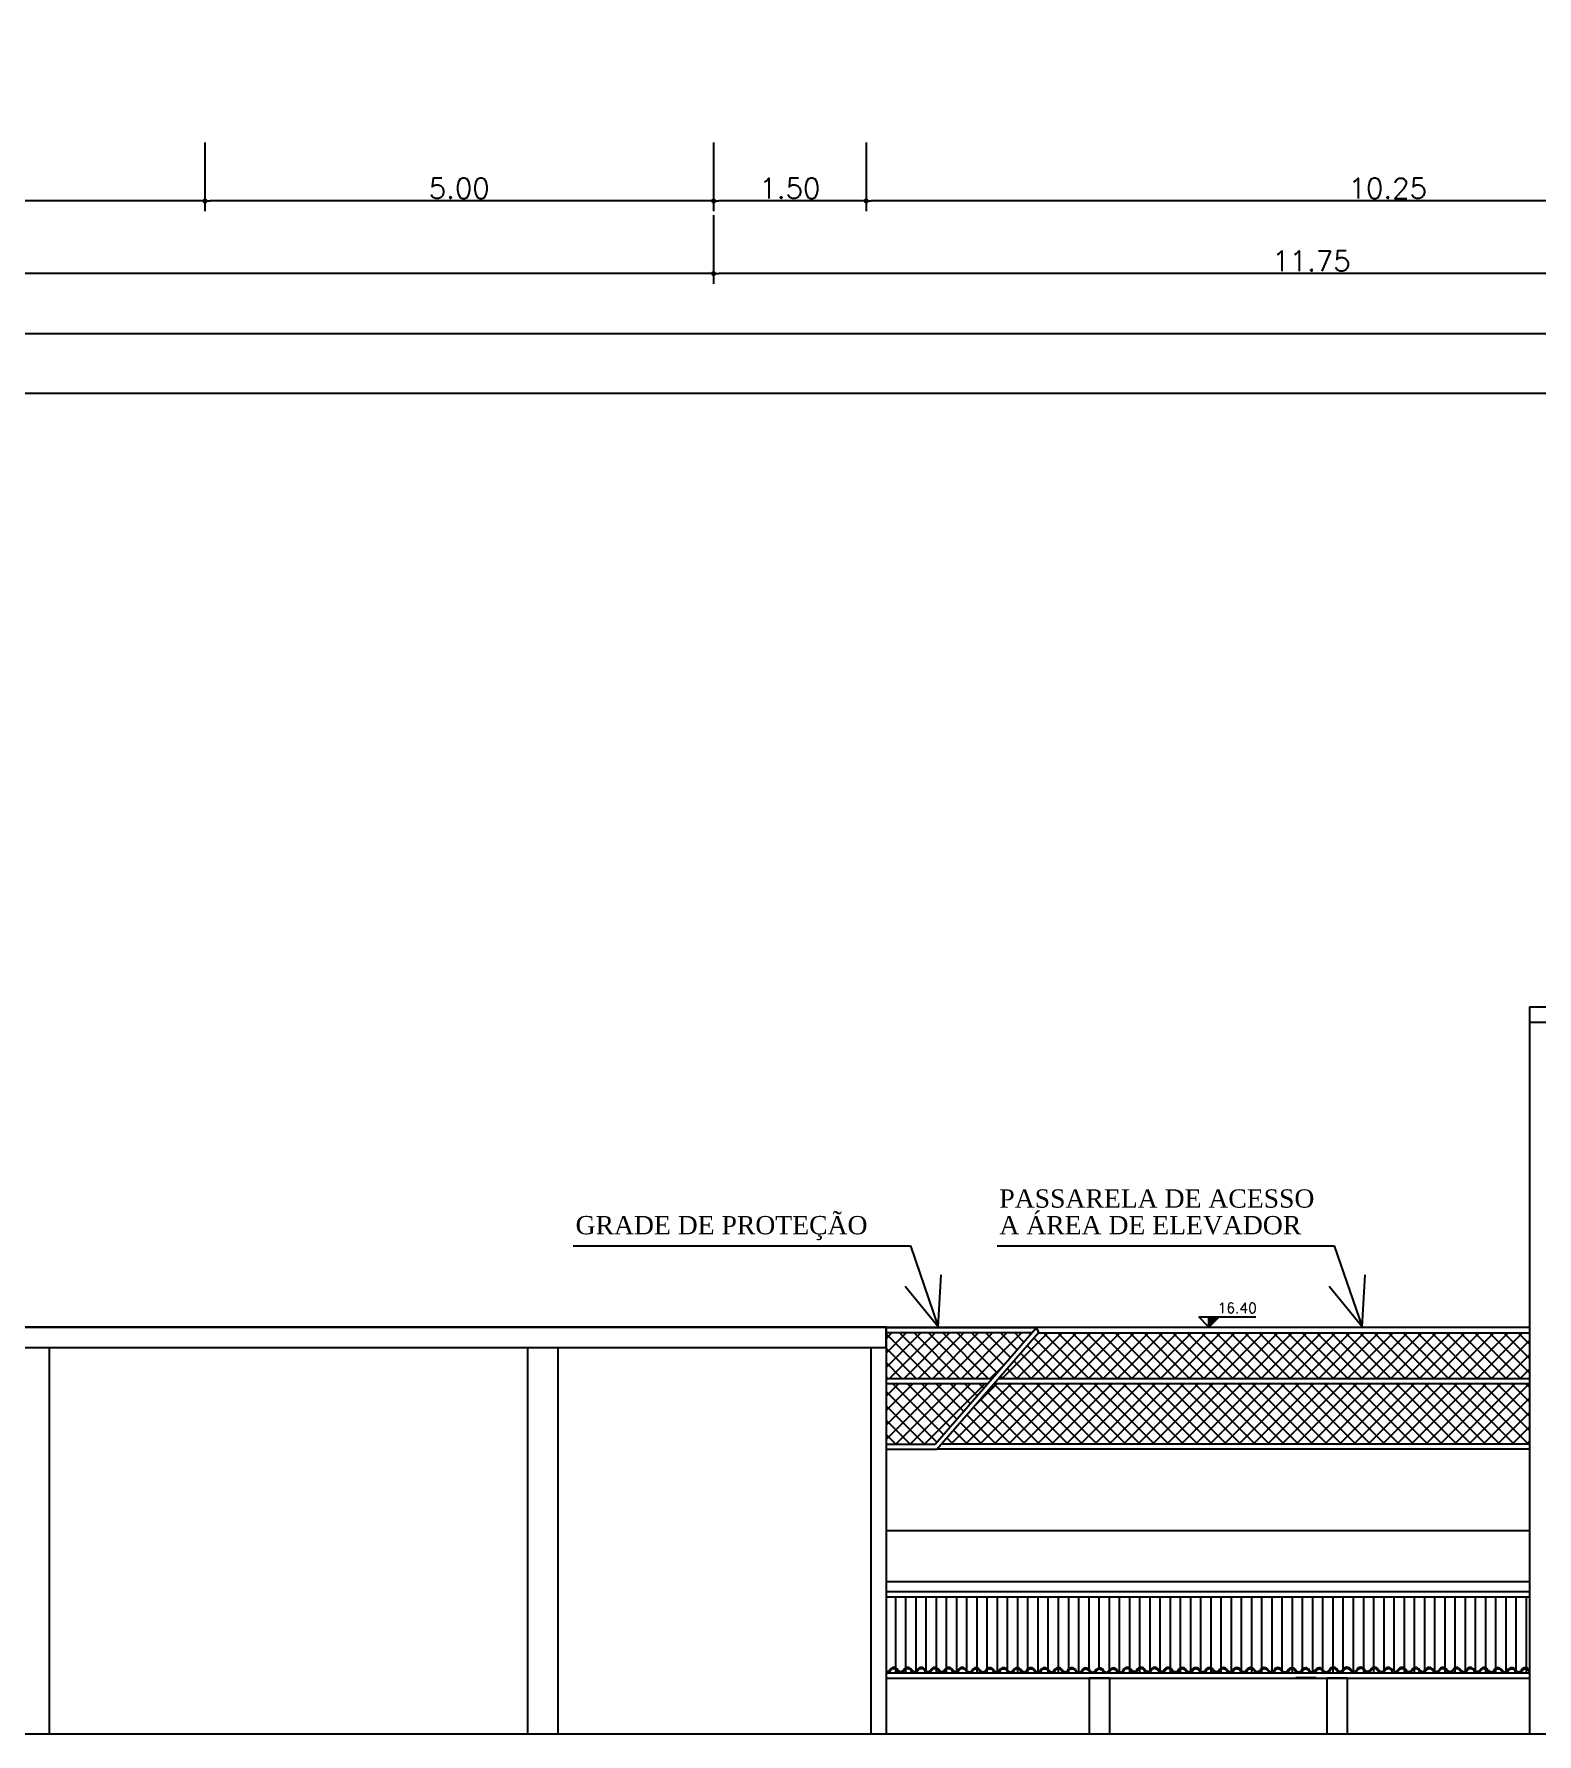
# Model space of a CAD drawing. Header units: millimetres. Extents: x 682 to 1119, y 341 to 434.
# Drawn here: x 1077.1 to 1091.88, y 357.69 to 374.4 of the extents above; entities that cross this region are included whole.
import ezdxf

# ---------------------------------------------------------------- set-up
doc = ezdxf.new("R2010")
doc.units = ezdxf.units.MM
for name, color, linetype in [('AR-ALVENARIA_EM_VISTA-001-C', 1, 'Continuous'), ('AR-ALVENARIA_EM_VISTA-002-C', 2, 'Continuous'), ('AR-ALVENARIA_EM_VISTA-004-C', 4, 'Continuous'), ('AR-COTAS-001-C', 1, 'Continuous'), ('AR-INDICAÇÕES_GRÁFICAS-002-C', 2, 'Continuous'), ('AR-TEXTOS_ALTURA_2_0MM-002-C', 2, 'Continuous'), ('Linha fina', 8, 'Continuous'), ('Pena_1', 1, 'Continuous'), ('PENA_2', 2, 'Continuous')]:
    doc.layers.add(name, color=color, linetype=linetype)
doc.styles.add('R80', font='simplex.shx', dxfattribs={"height": 0.1})
doc.styles.add('ROMAND', font='times.ttf')
doc.styles.add('ROMANS', font='romans')
doc.dimstyles.new('ISO-25_WS', dxfattribs={"dimscale": 0.282828, "dimtxt": 0.8, "dimasz": 2, "dimexe": 0.1, "dimexo": 0.625, "dimgap": 0.325, "dimtad": 1, "dimzin": 4, "dimdsep": 46, "dimtxsty": 'Standard', "dimsah": 1, "dimcen": 2.5, "dimadec": 0, "dimazin": 0, "dimtfac": 1, "dimtdec": 0, "dimtmove": 2, "dimatfit": 3, "dimfxl": 1, "dimtolj": 1, "dimtzin": 0, "dimarcsym": 0})

# ---------------------------------------------------------------- blocks, each defined once
blk = doc.blocks.new('_DOT')
at = {"color": 0, "linetype": 'ByBlock'}
blk.add_line((-0.5, 0), (-1, 0), dxfattribs=at)
at = {"color": 0, "linetype": 'ByBlock', "const_width": 0.5}
blk.add_lwpolyline([(-0.25, 0, 1), (0.25, 0, 1)], format="xyb", close=True, dxfattribs=at)
blk = doc.blocks.new('*D162')
at = {"layer": 'AR-COTAS-001-C', "color": 1, "lineweight": -2}
for p, q in [((1042.916, 374.305), (1042.916, 370.771)), ((1095.684, 372.305), (1095.684, 370.771)), ((1095.634, 370.871), (1042.966, 370.871))]:
    blk.add_line(p, q, dxfattribs=at)
at = {"layer": 'DEFPOINTS', "color": 0}
for p in [(1042.916, 374.405), (1095.684, 372.405), (1042.916, 370.871)]:
    blk.add_point(p, dxfattribs=at)
at = {"layer": 'AR-COTAS-001-C', "color": 1, "lineweight": -2, "xscale": 0.05, "yscale": 0.05, "zscale": 0.05, "rotation": 180}
blk.add_blockref('_DOT', (1042.916, 370.871), dxfattribs=at)
at = {"layer": 'AR-COTAS-001-C', "color": 1, "lineweight": -2, "xscale": 0.05, "yscale": 0.05, "zscale": 0.05}
blk.add_blockref('_DOT', (1095.684, 370.871), dxfattribs=at)
at = {"layer": 'AR-COTAS-001-C', "color": 3, "insert": (1069.3, 371.051), "char_height": 0.2, "attachment_point": 5, "style": 'ROMANS'}
blk.add_mtext('\\A1;53.00', dxfattribs=at)
blk = doc.blocks.new('*D170')
at = {"layer": 'AR-COTAS-001-C', "color": 1, "lineweight": -2}
for p, q in [((1083.781, 373.338), (1083.781, 372.663)), ((1085.281, 373.338), (1085.281, 372.663)), ((1085.231, 372.763), (1083.831, 372.763))]:
    blk.add_line(p, q, dxfattribs=at)
at = {"layer": 'DEFPOINTS', "color": 0}
for p in [(1083.781, 373.438), (1085.281, 373.438), (1083.781, 372.763)]:
    blk.add_point(p, dxfattribs=at)
at = {"layer": 'AR-COTAS-001-C', "color": 1, "lineweight": -2, "xscale": 0.05, "yscale": 0.05, "zscale": 0.05, "rotation": 180}
blk.add_blockref('_DOT', (1083.781, 372.763), dxfattribs=at)
at = {"layer": 'AR-COTAS-001-C', "color": 1, "lineweight": -2, "xscale": 0.05, "yscale": 0.05, "zscale": 0.05}
blk.add_blockref('_DOT', (1085.281, 372.763), dxfattribs=at)
at = {"layer": 'AR-COTAS-001-C', "color": 3, "insert": (1084.531, 372.888), "char_height": 0.2, "attachment_point": 5, "style": 'ROMANS'}
blk.add_mtext('\\A1;1.50', dxfattribs=at)
blk = doc.blocks.new('*D171')
at = {"layer": 'AR-COTAS-001-C', "color": 1, "lineweight": -2}
for p, q in [((1078.781, 373.338), (1078.781, 372.663)), ((1083.781, 373.338), (1083.781, 372.663)), ((1083.731, 372.763), (1078.831, 372.763))]:
    blk.add_line(p, q, dxfattribs=at)
at = {"layer": 'DEFPOINTS', "color": 0}
for p in [(1078.781, 373.438), (1083.781, 373.438), (1078.781, 372.763)]:
    blk.add_point(p, dxfattribs=at)
at = {"layer": 'AR-COTAS-001-C', "color": 1, "lineweight": -2, "xscale": 0.05, "yscale": 0.05, "zscale": 0.05, "rotation": 180}
blk.add_blockref('_DOT', (1078.781, 372.763), dxfattribs=at)
at = {"layer": 'AR-COTAS-001-C', "color": 1, "lineweight": -2, "xscale": 0.05, "yscale": 0.05, "zscale": 0.05}
blk.add_blockref('_DOT', (1083.781, 372.763), dxfattribs=at)
at = {"layer": 'AR-COTAS-001-C', "color": 3, "insert": (1081.281, 372.888), "char_height": 0.2, "attachment_point": 5, "style": 'ROMANS'}
blk.add_mtext('\\A1;5.00', dxfattribs=at)
blk = doc.blocks.new('*D172')
at = {"layer": 'AR-COTAS-001-C', "color": 1, "lineweight": -2}
for p, q in [((1058.781, 373.338), (1058.781, 372.663)), ((1078.781, 373.338), (1078.781, 372.663)), ((1078.731, 372.763), (1058.831, 372.763))]:
    blk.add_line(p, q, dxfattribs=at)
at = {"layer": 'DEFPOINTS', "color": 0}
for p in [(1058.781, 373.438), (1078.781, 373.438), (1058.781, 372.763)]:
    blk.add_point(p, dxfattribs=at)
at = {"layer": 'AR-COTAS-001-C', "color": 1, "lineweight": -2, "xscale": 0.05, "yscale": 0.05, "zscale": 0.05, "rotation": 180}
blk.add_blockref('_DOT', (1058.781, 372.763), dxfattribs=at)
at = {"layer": 'AR-COTAS-001-C', "color": 1, "lineweight": -2, "xscale": 0.05, "yscale": 0.05, "zscale": 0.05}
blk.add_blockref('_DOT', (1078.781, 372.763), dxfattribs=at)
at = {"layer": 'AR-COTAS-001-C', "color": 3, "insert": (1068.781, 372.888), "char_height": 0.2, "attachment_point": 5, "style": 'ROMANS'}
blk.add_mtext('\\A1;20.00', dxfattribs=at)
blk = doc.blocks.new('*D176')
at = {"layer": 'AR-COTAS-001-C', "color": 1, "lineweight": -2}
for p, q in [((1053.781, 372.624), (1053.781, 371.949)), ((1083.781, 372.624), (1083.781, 371.949)), ((1083.731, 372.049), (1053.831, 372.049))]:
    blk.add_line(p, q, dxfattribs=at)
at = {"layer": 'DEFPOINTS', "color": 0}
for p in [(1053.781, 372.724), (1083.781, 372.724), (1053.781, 372.049)]:
    blk.add_point(p, dxfattribs=at)
at = {"layer": 'AR-COTAS-001-C', "color": 1, "lineweight": -2, "xscale": 0.05, "yscale": 0.05, "zscale": 0.05, "rotation": 180}
blk.add_blockref('_DOT', (1053.781, 372.049), dxfattribs=at)
at = {"layer": 'AR-COTAS-001-C', "color": 1, "lineweight": -2, "xscale": 0.05, "yscale": 0.05, "zscale": 0.05}
blk.add_blockref('_DOT', (1083.781, 372.049), dxfattribs=at)
at = {"layer": 'AR-COTAS-001-C', "color": 3, "insert": (1068.781, 372.174), "char_height": 0.2, "attachment_point": 5, "style": 'ROMANS'}
blk.add_mtext('\\A1;30.00', dxfattribs=at)
blk = doc.blocks.new('*D179')
at = {"layer": 'AR-COTAS-001-C', "color": 1, "lineweight": -2}
for p, q in [((1052.281, 372.033), (1052.281, 371.358)), ((1095.534, 372.033), (1095.534, 371.358)), ((1095.484, 371.458), (1052.331, 371.458))]:
    blk.add_line(p, q, dxfattribs=at)
at = {"layer": 'DEFPOINTS', "color": 0}
for p in [(1052.281, 372.133), (1095.534, 372.133), (1052.281, 371.458)]:
    blk.add_point(p, dxfattribs=at)
at = {"layer": 'AR-COTAS-001-C', "color": 1, "lineweight": -2, "xscale": 0.05, "yscale": 0.05, "zscale": 0.05, "rotation": 180}
blk.add_blockref('_DOT', (1052.281, 371.458), dxfattribs=at)
at = {"layer": 'AR-COTAS-001-C', "color": 1, "lineweight": -2, "xscale": 0.05, "yscale": 0.05, "zscale": 0.05}
blk.add_blockref('_DOT', (1095.534, 371.458), dxfattribs=at)
at = {"layer": 'AR-COTAS-001-C', "color": 3, "insert": (1073.908, 371.583), "char_height": 0.2, "attachment_point": 5, "style": 'ROMANS'}
blk.add_mtext('\\A1;43.25', dxfattribs=at)
blk = doc.blocks.new('*D86')
at = {"layer": 'AR-COTAS-001-C', "color": 1, "lineweight": -2}
for p, q in [((1083.781, 372.624), (1083.781, 371.949)), ((1095.534, 372.624), (1095.534, 371.949)), ((1095.484, 372.049), (1083.831, 372.049))]:
    blk.add_line(p, q, dxfattribs=at)
at = {"layer": 'DEFPOINTS', "color": 0}
for p in [(1083.781, 372.724), (1095.534, 372.724), (1083.781, 372.049)]:
    blk.add_point(p, dxfattribs=at)
at = {"layer": 'AR-COTAS-001-C', "color": 1, "lineweight": -2, "xscale": 0.05, "yscale": 0.05, "zscale": 0.05, "rotation": 180}
blk.add_blockref('_DOT', (1083.781, 372.049), dxfattribs=at)
at = {"layer": 'AR-COTAS-001-C', "color": 1, "lineweight": -2, "xscale": 0.05, "yscale": 0.05, "zscale": 0.05}
blk.add_blockref('_DOT', (1095.534, 372.049), dxfattribs=at)
at = {"layer": 'AR-COTAS-001-C', "color": 3, "insert": (1089.658, 372.174), "char_height": 0.2, "attachment_point": 5, "style": 'ROMANS'}
blk.add_mtext('\\A1;11.75', dxfattribs=at)
blk = doc.blocks.new('*D103')
at = {"layer": 'AR-COTAS-001-C', "color": 1, "lineweight": -2}
for p, q in [((1085.281, 373.338), (1085.281, 372.663)), ((1095.534, 373.338), (1095.534, 372.663)), ((1095.484, 372.763), (1085.331, 372.763))]:
    blk.add_line(p, q, dxfattribs=at)
at = {"layer": 'DEFPOINTS', "color": 0}
for p in [(1085.281, 373.438), (1095.534, 373.438), (1085.281, 372.763)]:
    blk.add_point(p, dxfattribs=at)
at = {"layer": 'AR-COTAS-001-C', "color": 1, "lineweight": -2, "xscale": 0.05, "yscale": 0.05, "zscale": 0.05, "rotation": 180}
blk.add_blockref('_DOT', (1085.281, 372.763), dxfattribs=at)
at = {"layer": 'AR-COTAS-001-C', "color": 1, "lineweight": -2, "xscale": 0.05, "yscale": 0.05, "zscale": 0.05}
blk.add_blockref('_DOT', (1095.534, 372.763), dxfattribs=at)
at = {"layer": 'AR-COTAS-001-C', "color": 3, "insert": (1090.408, 372.888), "char_height": 0.2, "attachment_point": 5, "style": 'ROMANS'}
blk.add_mtext('\\A1;10.25', dxfattribs=at)

msp = doc.modelspace()

# ---------------------------------------------------------------- hatches: boundary and pattern name
at = {"layer": 'AR-INDICAÇÕES_GRÁFICAS-002-C', "ltscale": 2}
msp.add_hatch(color=256, dxfattribs=at).paths.add_polyline_path([(1088.75, 361.79), (1088.65, 361.79), (1088.65, 361.69)])
at = {"layer": 'Linha fina', "linetype": 'ByBlock', "ltscale": 5}
h = msp.add_hatch(dxfattribs=at)
h.set_pattern_fill('ANSI37', color=256, scale=0.8, style=0)
h.set_pattern_definition([(135, (1494.20871, 335.29591), (0.070710678, 0.070710678), []), (45, (1494.20871, 335.29591), (0.070710678, -0.070710678), [])])
h.paths.add_polyline_path([(1085.477, 361.183), (1085.477, 361.49), (1085.477, 361.633), (1086.909, 361.633), (1086.517, 361.183)])
h.paths.add_polyline_path([(1086.474, 361.133), (1085.958, 360.54), (1085.477, 360.54), (1085.477, 361.133)])
h = msp.add_hatch(dxfattribs=at)
h.set_pattern_fill('ANSI37', color=256, scale=0.8, style=0)
h.set_pattern_definition([(45, (648.28445, 421.92766), (-0.070710678, 0.070710678), []), (135, (648.28445, 421.92766), (-0.070710678, -0.070710678), [])])
h.paths.add_polyline_path([(1090.582, 361.633), (1086.971, 361.633), (1086.58, 361.183), (1090.401, 361.183, -0.01664)])
h.paths.add_polyline_path([(1090.383, 361.133), (1086.536, 361.133), (1086.021, 360.54), (1090.2, 360.54, -0.021304)])
h.paths.add_polyline_path([(1091.8, 361.633), (1090.582, 361.633, 0.01664), (1090.401, 361.183), (1091.8, 361.183)])
h.paths.add_polyline_path([(1091.8, 361.133), (1090.383, 361.133, 0.021304), (1090.2, 360.54), (1091.8, 360.54)])
at = {"layer": 'Pena_1', "linetype": 'ByBlock', "ltscale": 5}
h = msp.add_hatch(dxfattribs=at)
h.set_pattern_fill('ANSI31', color=256, scale=0.8, angle=45, style=0)
h.set_pattern_definition([(90, (649.07134, 412.53754), (-0.1, 1e-17), [])])
h.paths.add_polyline_path([(1091.8, 359.04), (1085.477, 359.04), (1085.477, 358.306, 0.293927), (1085.512, 358.317, -0.636571), (1085.591, 358.321, 0.539954), (1085.648, 358.32, -0.617938), (1085.726, 358.321, 0.514983), (1085.781, 358.317, -0.636571), (1085.86, 358.321, 0.530365), (1085.917, 358.319, -0.625192), (1085.995, 358.321, 0.514983), (1086.05, 358.317, -0.636571), (1086.129, 358.321, 0.539954), (1086.186, 358.32, -0.620834), (1086.264, 358.321, 0.539348), (1086.321, 358.315, -0.636571), (1086.4, 358.318, 0.539954), (1086.457, 358.317, -0.617938), (1086.535, 358.318, 0.514983), (1086.59, 358.315, -0.636571), (1086.669, 358.318, 0.530365), (1086.726, 358.316, -0.625192), (1086.804, 358.318, 0.514983), (1086.859, 358.315, -0.636571), (1086.938, 358.318, 0.539954), (1086.995, 358.317, -0.617938), (1087.073, 358.318, 0.514983), (1087.129, 358.315, -0.636571), (1087.208, 358.318, 0.530365), (1087.264, 358.316, -0.628107), (1087.343, 358.318, 0.555046), (1087.4, 358.314, -0.625192), (1087.479, 358.316, 0.514983), (1087.534, 358.312, -0.063109), (1087.539, 358.322, -0.652588), (1087.477, 358.318, 0.541675), (1087.404, 358.32, -0.63748), (1087.342, 358.318, 0.563833), (1087.268, 358.323, -0.63748), (1087.206, 358.321, 0.529385), (1087.134, 358.324, -0.652588), (1087.072, 358.321, 0.549302), (1086.998, 358.322, -0.627945), (1086.937, 358.321, 0.529385), (1086.865, 358.324, -0.652588), (1086.803, 358.321, 0.541675), (1086.73, 358.323, -0.63748), (1086.668, 358.321, 0.529385), (1086.596, 358.324, -0.652588), (1086.534, 358.321, 0.549302), (1086.46, 358.322, -0.627945), (1086.399, 358.321, 0.529385), (1086.327, 358.324, -0.652588), (1086.264, 358.321, 0.571606), (1086.189, 358.325, -0.627945), (1086.128, 358.323, 0.529385), (1086.056, 358.327, -0.652588), (1085.994, 358.323, 0.541675), (1085.921, 358.326, -0.63748), (1085.859, 358.323, 0.529385), (1085.787, 358.327, -0.652588), (1085.725, 358.323, 0.549302), (1085.651, 358.325, -0.627945), (1085.59, 358.323, 0.529385), (1085.518, 358.327, -0.384139), (1085.477, 358.306), (1085.477, 358.296, 0.288026), (1085.52, 358.312, -0.651358), (1085.583, 358.316, 0.549932), (1085.656, 358.314, -0.044973), (1085.659, 358.32, 0.003669), (1085.66, 358.32, -0.003669), (1085.659, 358.32, -0.566141), (1085.718, 358.316, 0.530248), (1085.79, 358.312, -0.651358), (1085.852, 358.316, 0.542432), (1085.925, 358.314, -0.636426), (1085.987, 358.316, 0.530248), (1086.059, 358.312, -0.651358), (1086.121, 358.316, 0.549932), (1086.195, 358.314, -0.044973), (1086.198, 358.32, 0.003669), (1086.198, 358.32, -0.03875), (1086.195, 358.314, 0.004977), (1086.194, 358.314, -0.004977), (1086.195, 358.314, -0.569855), (1086.12, 358.318, 0.516075), (1086.064, 358.322, -0.635623), (1085.985, 358.318, 0.531325), (1085.929, 358.321, -0.624378), (1085.851, 358.318, 0.516075), (1085.795, 358.322, -0.635623), (1085.716, 358.318, 0.540755), (1085.659, 358.32, -0.035076), (1085.656, 358.314, 0.004977), (1085.656, 358.314, -0.004977), (1085.656, 358.314, -0.569855), (1085.581, 358.318, 0.516075), (1085.526, 358.322, -0.358151), (1085.477, 358.296), (1085.477, 358.29), (1087.374, 358.29, 0.238194), (1087.409, 358.308, -0.636426), (1087.47, 358.311, 0.255261), (1087.506, 358.29), (1087.509, 358.29, 0.228217), (1087.542, 358.307, -0.651358), (1087.604, 358.311, 0.255261), (1087.641, 358.29), (1087.643, 358.29, 0.244308), (1087.678, 358.309, -0.044973), (1087.681, 358.315, 0.003669), (1087.681, 358.315, -0.003669), (1087.681, 358.315, -0.566141), (1087.739, 358.311, 0.255261), (1087.776, 358.29), (1087.778, 358.29, 0.282989), (1087.816, 358.315, -0.635668), (1087.878, 358.317, 0.542432), (1087.951, 358.315, -0.636426), (1088.013, 358.317, 0.530248), (1088.085, 358.313, -0.651358), (1088.147, 358.317, 0.549932), (1088.221, 358.315, -0.044973), (1088.224, 358.321, 0.003669), (1088.224, 358.321, -0.03875), (1088.221, 358.315, 0.004977), (1088.22, 358.315, -0.004977), (1088.221, 358.315, -0.569855), (1088.146, 358.319, 0.516075), (1088.09, 358.323, -0.635623), (1088.011, 358.319, 0.531325), (1087.955, 358.322, -0.624378), (1087.876, 358.319, 0.593455), (1087.817, 358.316, -0.292461), (1087.778, 358.29), (1091.8, 358.29), (1091.8, 358.302, -0.095757), (1091.79, 358.315, 0.540755), (1091.733, 358.317, -0.035076), (1091.73, 358.311, 0.004977), (1091.73, 358.311, -0.004977), (1091.73, 358.311, -0.569855), (1091.655, 358.315, 0.516075), (1091.6, 358.319, -0.635623), (1091.521, 358.315, 0.531325), (1091.464, 358.318, -0.046003), (1091.46, 358.311, -0.636426), (1091.522, 358.313, 0.530248), (1091.594, 358.309, -0.651358), (1091.656, 358.313, 0.549932), (1091.73, 358.311, -0.044973), (1091.733, 358.317, 0.003669), (1091.733, 358.317, -0.003669), (1091.733, 358.317, -0.566141), (1091.791, 358.313, 0.080471), (1091.8, 358.302)])
h.paths.add_polyline_path([(1089.699, 358.321, 0.034238), (1089.696, 358.316, 0.043897)], flags=16)
h.paths.add_polyline_path([(1088.695, 358.319, 0.530365), (1088.752, 358.317, -0.625192), (1088.83, 358.319, 0.514983), (1088.885, 358.316, -0.636571), (1088.964, 358.319, 0.539954), (1089.021, 358.318, -0.617938), (1089.099, 358.319, 0.514983), (1089.155, 358.316, -0.636571), (1089.234, 358.319, 0.530365), (1089.29, 358.317, -0.628107), (1089.368, 358.319, 0.555046), (1089.426, 358.315, -0.625192), (1089.504, 358.317, 0.514983), (1089.56, 358.313, -0.063109), (1089.565, 358.323, -0.652588), (1089.503, 358.319, 0.541675), (1089.43, 358.322, -0.63748), (1089.368, 358.319, 0.563833), (1089.294, 358.324, -0.63748), (1089.232, 358.322, 0.529385), (1089.16, 358.326, -0.652588), (1089.098, 358.322, 0.549302), (1089.024, 358.323, -0.627945), (1088.963, 358.322, 0.529385), (1088.891, 358.326, -0.652588), (1088.829, 358.322, 0.541675), (1088.755, 358.324, -0.63748), (1088.694, 358.322, 0.529385), (1088.622, 358.326, -0.652588), (1088.559, 358.322, 0.549302), (1088.486, 358.323, -0.627945), (1088.425, 358.322, 0.529385), (1088.352, 358.326, -0.652588), (1088.29, 358.322, 0.571606), (1088.215, 358.326, -0.627945), (1088.154, 358.325, 0.529385), (1088.082, 358.328, -0.652588), (1088.02, 358.325, 0.541675), (1087.946, 358.327, -0.63748), (1087.885, 358.325, 0.600026), (1087.808, 358.32, -0.632994), (1087.746, 358.318, 0.549302), (1087.673, 358.32, -0.043897), (1087.67, 358.314, -0.617938), (1087.748, 358.316, 0.596027), (1087.808, 358.319, -0.628876), (1087.886, 358.322, 0.530365), (1087.943, 358.32, -0.625192), (1088.021, 358.322, 0.514983), (1088.076, 358.319, -0.636571), (1088.155, 358.322, 0.539954), (1088.212, 358.321, -0.620834), (1088.29, 358.322, 0.539348), (1088.347, 358.316, -0.636571), (1088.426, 358.319, 0.539954), (1088.483, 358.318, -0.617938), (1088.561, 358.319, 0.514983), (1088.616, 358.316, -0.636571)], flags=16)
h.paths.add_polyline_path([(1088.687, 358.314, 0.542432), (1088.76, 358.312, -0.636426), (1088.822, 358.314, 0.530248), (1088.894, 358.311, -0.651358), (1088.956, 358.314, 0.549932), (1089.03, 358.313, -0.044973), (1089.033, 358.318, 0.003669), (1089.033, 358.319, -0.003669), (1089.033, 358.318, -0.566141), (1089.091, 358.314, 0.530248), (1089.163, 358.311, -0.651358), (1089.225, 358.314, 0.542432), (1089.298, 358.312, -0.059016), (1089.302, 358.319, -0.624378), (1089.224, 358.317, 0.516075), (1089.168, 358.32, -0.635623), (1089.09, 358.317, 0.540755), (1089.033, 358.318, -0.035076), (1089.03, 358.313, 0.004977), (1089.029, 358.312, -0.004977), (1089.03, 358.313, -0.569855), (1088.955, 358.317, 0.516075), (1088.899, 358.32, -0.635623), (1088.82, 358.317, 0.531325), (1088.764, 358.319, -0.624378), (1088.686, 358.317, 0.516075), (1088.63, 358.32, -0.635623), (1088.551, 358.317, 0.540755), (1088.494, 358.318, -0.035076), (1088.491, 358.313, 0.004977), (1088.491, 358.312, -0.004977), (1088.491, 358.313, -0.569855), (1088.416, 358.317, 0.516075), (1088.361, 358.32, -0.063568), (1088.355, 358.311, -0.651358), (1088.418, 358.314, 0.549932), (1088.491, 358.313, -0.044973), (1088.494, 358.318, 0.003669), (1088.495, 358.319, -0.003669), (1088.494, 358.318, -0.566141), (1088.553, 358.314, 0.530248), (1088.625, 358.311, -0.651358)], flags=16)
h.paths.add_polyline_path([(1089.434, 358.309, -0.636426), (1089.496, 358.312, 0.530248), (1089.568, 358.308, -0.651358), (1089.63, 358.312, 0.549932), (1089.704, 358.31, -0.044973), (1089.707, 358.316, 0.003669), (1089.707, 358.316, -0.003669), (1089.707, 358.316, -0.566141), (1089.765, 358.312, 0.598011), (1089.842, 358.316, -0.635668), (1089.904, 358.318, 0.542432), (1089.977, 358.316, -0.636426), (1090.038, 358.318, 0.530248), (1090.111, 358.314, -0.651358), (1090.173, 358.318, 0.549932), (1090.246, 358.317, -0.044973), (1090.249, 358.322, 0.003669), (1090.25, 358.322, -0.03875), (1090.246, 358.317, 0.004977), (1090.246, 358.316, -0.004977), (1090.246, 358.317, -0.569855), (1090.171, 358.32, 0.516075), (1090.116, 358.324, -0.635623), (1090.037, 358.32, 0.531325), (1089.981, 358.323, -0.624378), (1089.902, 358.32, 0.593455), (1089.843, 358.317, -0.630956), (1089.764, 358.314, 0.540755), (1089.707, 358.316, -0.035076), (1089.704, 358.31, 0.004977), (1089.704, 358.31, -0.004977), (1089.704, 358.31, -0.569855), (1089.629, 358.314, 0.516075), (1089.574, 358.318, -0.635623), (1089.495, 358.314, 0.531325), (1089.438, 358.316, -0.046003)], flags=16)
h.paths.add_polyline_path([(1090.241, 358.327, 0.034238), (1090.238, 358.322, 0.043897)], flags=16)
h.paths.add_polyline_path([(1089.834, 358.321, -0.628876), (1089.912, 358.323, 0.530365), (1089.968, 358.321, -0.625192), (1090.047, 358.323, 0.514983), (1090.102, 358.32, -0.063109), (1090.108, 358.329, -0.652588), (1090.045, 358.326, 0.541675), (1089.972, 358.328, -0.63748), (1089.911, 358.326, 0.600026), (1089.834, 358.321, -0.005087)], flags=16)
h.paths.add_polyline_path([(1087.276, 358.318, -0.624378), (1087.198, 358.316, 0.516075), (1087.143, 358.319, -0.635623), (1087.064, 358.316, 0.540755), (1087.007, 358.317, -0.035076), (1087.004, 358.312, 0.004977), (1087.003, 358.311, -0.004977), (1087.004, 358.312, -0.569855), (1086.929, 358.316, 0.516075), (1086.873, 358.319, -0.635623), (1086.794, 358.316, 0.531325), (1086.738, 358.318, -0.624378), (1086.66, 358.316, 0.516075), (1086.604, 358.319, -0.635623), (1086.525, 358.316, 0.540755), (1086.468, 358.317, -0.035076), (1086.465, 358.312, 0.004977), (1086.465, 358.311, -0.004977), (1086.465, 358.312, -0.569855), (1086.39, 358.316, 0.516075), (1086.335, 358.319, -0.063568), (1086.329, 358.31, -0.651358), (1086.392, 358.313, 0.549932), (1086.465, 358.312, -0.044973), (1086.468, 358.317, 0.003669), (1086.469, 358.318, -0.003669), (1086.468, 358.317, -0.566141), (1086.527, 358.313, 0.530248), (1086.599, 358.31, -0.651358), (1086.661, 358.313, 0.542432), (1086.734, 358.311, -0.636426), (1086.796, 358.313, 0.530248), (1086.868, 358.31, -0.651358), (1086.93, 358.313, 0.549932), (1087.004, 358.312, -0.044973), (1087.007, 358.317, 0.003669), (1087.007, 358.318, -0.003669), (1087.007, 358.317, -0.566141), (1087.065, 358.313, 0.530248), (1087.137, 358.31, -0.651358), (1087.199, 358.313, 0.542432), (1087.272, 358.311, -0.059016)], flags=17)
h.paths.add_polyline_path([(1090.381, 358.312, -0.651358), (1090.443, 358.316, 0.549932), (1090.517, 358.314, -0.044973), (1090.52, 358.319, 0.003669), (1090.52, 358.32, -0.003669), (1090.52, 358.319, -0.566141), (1090.578, 358.316, 0.530248), (1090.651, 358.312, -0.651358), (1090.713, 358.316, 0.542432), (1090.786, 358.313, -0.636426), (1090.847, 358.316, 0.530248), (1090.92, 358.312, -0.651358), (1090.982, 358.316, 0.549932), (1091.055, 358.314, -0.044973), (1091.058, 358.319, 0.003669), (1091.059, 358.32, -0.003669), (1091.058, 358.319, -0.566141), (1091.117, 358.316, 0.530248), (1091.189, 358.312, -0.651358), (1091.251, 358.316, 0.542432), (1091.324, 358.313, -0.059016), (1091.328, 358.32, -0.624378), (1091.25, 358.318, 0.516075), (1091.194, 358.321, -0.635623), (1091.115, 358.318, 0.540755), (1091.058, 358.319, -0.035076), (1091.055, 358.314, 0.004977), (1091.055, 358.313, -0.004977), (1091.055, 358.314, -0.569855), (1090.98, 358.318, 0.516075), (1090.925, 358.321, -0.635623), (1090.846, 358.318, 0.531325), (1090.79, 358.32, -0.624378), (1090.711, 358.318, 0.516075), (1090.656, 358.321, -0.635623), (1090.577, 358.318, 0.540755), (1090.52, 358.319, -0.035076), (1090.517, 358.314, 0.004977), (1090.517, 358.313, -0.004977), (1090.517, 358.314, -0.569855), (1090.442, 358.318, 0.516075), (1090.387, 358.321, -0.063568)], flags=17)
h.paths.add_polyline_path([(1091.725, 358.322, 0.034238), (1091.722, 358.317, 0.043897)], flags=16)
h.paths.add_polyline_path([(1090.373, 358.317, -0.636571), (1090.452, 358.321, 0.539954), (1090.509, 358.319, -0.617938), (1090.587, 358.321, 0.514983), (1090.642, 358.317, -0.636571), (1090.721, 358.321, 0.530365), (1090.777, 358.318, -0.625192), (1090.856, 358.321, 0.514983), (1090.911, 358.317, -0.636571), (1090.99, 358.321, 0.539954), (1091.047, 358.319, -0.617938), (1091.125, 358.321, 0.514983), (1091.18, 358.317, -0.636571), (1091.259, 358.321, 0.530365), (1091.316, 358.318, -0.628107), (1091.394, 358.32, 0.555046), (1091.452, 358.316, -0.625192), (1091.53, 358.318, 0.514983), (1091.586, 358.315, -0.063109), (1091.591, 358.324, -0.652588), (1091.529, 358.321, 0.541675), (1091.456, 358.323, -0.63748), (1091.394, 358.321, 0.563833), (1091.32, 358.325, -0.63748), (1091.258, 358.323, 0.529385), (1091.186, 358.327, -0.652588), (1091.124, 358.323, 0.549302), (1091.05, 358.324, -0.627945), (1090.989, 358.323, 0.529385), (1090.917, 358.327, -0.652588), (1090.854, 358.323, 0.541675), (1090.781, 358.325, -0.63748), (1090.72, 358.323, 0.529385), (1090.648, 358.327, -0.652588), (1090.585, 358.323, 0.549302), (1090.512, 358.324, -0.627945), (1090.45, 358.323, 0.529385), (1090.378, 358.327, -0.08106)], flags=17)

# ---------------------------------------------------------------- linework, layer by layer
at = {"layer": 'AR-ALVENARIA_EM_VISTA-001-C', "ltscale": 5}
for p, q in [((1086.971, 361.633), (1091.8, 361.633)), ((1091.8, 361.133), (1086.536, 361.133)), ((1091.8, 361.183), (1086.58, 361.183)), ((1091.8, 360.54), (1086.021, 360.54)), ((1091.8, 360.49), (1085.977, 360.49))]:
    msp.add_line(p, q, dxfattribs=at)
at = {"layer": 'AR-ALVENARIA_EM_VISTA-001-C', "ltscale": 2}
msp.add_line((1085.477, 359.69), (1091.8, 359.69), dxfattribs=at)
at = {"layer": 'AR-ALVENARIA_EM_VISTA-002-C', "ltscale": 2}
for p, q in [((1055.477, 361.69), (1085.477, 361.69)), ((1085.477, 361.69), (1085.477, 361.49)), ((1086.952, 361.683), (1085.477, 361.683)), ((1086.909, 361.633), (1085.477, 361.633)), ((1085.958, 360.54), (1086.952, 361.683)), ((1085.977, 360.49), (1086.977, 361.64)), ((1086.977, 361.64), (1086.952, 361.683)), ((1077.25, 361.49), (1077.25, 357.69)), ((1081.95, 361.49), (1081.95, 357.69)), ((1082.25, 361.49), (1082.25, 357.69)), ((1086.517, 361.183), (1085.477, 361.183)), ((1086.474, 361.133), (1085.477, 361.133)), ((1085.477, 360.54), (1085.958, 360.54)), ((1085.477, 360.49), (1085.977, 360.49))]:
    msp.add_line(p, q, dxfattribs=at)
at = {"layer": 'AR-ALVENARIA_EM_VISTA-002-C', "ltscale": 5}
msp.add_line((1085.477, 361.69), (1091.8, 361.69), dxfattribs=at)
at = {"layer": 'AR-ALVENARIA_EM_VISTA-002-C', "linetype": 'Continuous'}
for p, q in [((1085.477, 358.29), (1091.8, 358.29)), ((1085.477, 358.24), (1091.8, 358.24)), ((1087.477, 357.69), (1087.477, 358.24)), ((1087.677, 358.24), (1087.477, 358.24)), ((1087.677, 357.69), (1087.677, 358.24)), ((1089.703, 358.241), (1089.503, 358.241)), ((1089.813, 357.69), (1089.813, 358.24)), ((1090.013, 358.24), (1089.813, 358.24)), ((1090.013, 357.69), (1090.013, 358.24))]:
    msp.add_line(p, q, dxfattribs=at)
for points in [[(1085.478, 358.306, 0.358914), (1085.517, 358.325)], [(1085.525, 358.32, -0.340292), (1085.478, 358.296, -0.340292)], [(1085.591, 358.321, 0.623349), (1085.513, 358.319, 0.623349)], [(1085.521, 358.314, -0.634036), (1085.583, 358.316)], [(1085.66, 358.32, -0.622347), (1085.581, 358.318)], [(1085.59, 358.323, 0.632994), (1085.651, 358.325, 0.632994)], [(1085.726, 358.321, 0.623349), (1085.648, 358.319, 0.623349)], [(1085.656, 358.314, -0.634036), (1085.718, 358.316)], [(1085.795, 358.32, -0.622347), (1085.716, 358.318)], [(1085.725, 358.323, 0.632994), (1085.786, 358.325, 0.632994)], [(1085.86, 358.321, 0.623349), (1085.782, 358.319, 0.623349)], [(1085.79, 358.314, -0.634036), (1085.852, 358.316)], [(1085.929, 358.32, -0.622347), (1085.851, 358.318)], [(1085.859, 358.323, 0.632994), (1085.92, 358.325, 0.632994)], [(1085.995, 358.321, 0.623349), (1085.917, 358.319, 0.623349)], [(1085.925, 358.314, -0.634036), (1085.987, 358.316)], [(1086.064, 358.32, -0.622347), (1085.985, 358.318)], [(1085.994, 358.323, 0.632994), (1086.055, 358.325, 0.632994)], [(1086.129, 358.321, 0.623349), (1086.051, 358.319, 0.623349)], [(1086.059, 358.314, -0.634036), (1086.121, 358.316)], [(1086.198, 358.32, -0.622347), (1086.12, 358.318)], [(1086.128, 358.323, 0.632994), (1086.189, 358.325, 0.632994)], [(1086.264, 358.321, 0.623349), (1086.186, 358.319, 0.623349)], [(1086.194, 358.314, -0.634036), (1086.256, 358.316)], [(1086.334, 358.318, -0.622347), (1086.256, 358.316)], [(1086.264, 358.321, 0.632994), (1086.326, 358.323, 0.632994)], [(1086.4, 358.318, 0.623349), (1086.322, 358.316, 0.623349)], [(1086.33, 358.311, -0.634036), (1086.392, 358.313)], [(1086.469, 358.318, -0.622347), (1086.39, 358.316)], [(1086.399, 358.321, 0.632994), (1086.46, 358.323, 0.632994)], [(1086.535, 358.318, 0.623349), (1086.457, 358.316, 0.623349)], [(1086.465, 358.311, -0.634036), (1086.527, 358.313)], [(1086.604, 358.318, -0.622347), (1086.525, 358.316)], [(1086.534, 358.321, 0.632994), (1086.595, 358.323, 0.632994)], [(1086.669, 358.318, 0.623349), (1086.591, 358.316, 0.623349)], [(1086.599, 358.311, -0.634036), (1086.661, 358.313)], [(1086.738, 358.318, -0.622347), (1086.66, 358.316)], [(1086.668, 358.321, 0.632994), (1086.729, 358.323, 0.632994)], [(1086.804, 358.318, 0.623349), (1086.726, 358.316, 0.623349)], [(1086.734, 358.311, -0.634036), (1086.796, 358.313)], [(1086.873, 358.318, -0.622347), (1086.794, 358.316)], [(1086.803, 358.321, 0.632994), (1086.864, 358.323, 0.632994)], [(1086.938, 358.318, 0.623349), (1086.86, 358.316, 0.623349)], [(1086.868, 358.311, -0.634036), (1086.93, 358.313)], [(1087.007, 358.318, -0.622347), (1086.929, 358.316)], [(1086.937, 358.321, 0.632994), (1086.998, 358.323, 0.632994)], [(1087.073, 358.318, 0.623349), (1086.995, 358.316, 0.623349)], [(1087.003, 358.311, -0.634036), (1087.065, 358.313)], [(1087.142, 358.318, -0.622347), (1087.064, 358.316)], [(1087.072, 358.321, 0.632994), (1087.133, 358.323, 0.632994)], [(1087.208, 358.318, 0.623349), (1087.129, 358.316, 0.623349)], [(1087.138, 358.311, -0.634036), (1087.199, 358.313)], [(1087.276, 358.318, -0.622347), (1087.198, 358.316)], [(1087.206, 358.321, 0.632994), (1087.268, 358.323, 0.632994)], [(1087.342, 358.318, 0.623349), (1087.264, 358.316, 0.623349)], [(1087.272, 358.311, -0.634036), (1087.334, 358.313)], [(1087.412, 358.315, -0.622347), (1087.334, 358.313)], [(1087.342, 358.318, 0.632994), (1087.404, 358.32, 0.632994)], [(1087.479, 358.316, 0.623349), (1087.4, 358.314, 0.623349)], [(1087.409, 358.309, -0.634036), (1087.47, 358.311)], [(1087.547, 358.315, -0.622347), (1087.469, 358.313)], [(1087.477, 358.318, 0.632994), (1087.539, 358.32, 0.632994)], [(1087.613, 358.316, 0.623349), (1087.535, 358.314, 0.623349)], [(1087.543, 358.309, -0.634036), (1087.604, 358.311)], [(1087.681, 358.315, -0.622347), (1087.603, 358.313)], [(1087.611, 358.318, 0.632994), (1087.673, 358.32, 0.632994)], [(1087.748, 358.316, 0.623349), (1087.67, 358.314, 0.623349)], [(1087.678, 358.309, -0.634036), (1087.739, 358.311)], [(1087.816, 358.315, -0.622347), (1087.738, 358.313)], [(1087.746, 358.318, 0.632994), (1087.808, 358.32, 0.632994)], [(1087.886, 358.322, 0.623349), (1087.808, 358.32, 0.623349)], [(1087.816, 358.315, -0.634036), (1087.878, 358.317)], [(1087.955, 358.321, -0.622347), (1087.876, 358.319)], [(1087.885, 358.325, 0.632994), (1087.946, 358.326, 0.632994)], [(1088.021, 358.322, 0.623349), (1087.943, 358.32, 0.623349)], [(1087.951, 358.315, -0.634036), (1088.013, 358.317)], [(1088.089, 358.321, -0.622347), (1088.011, 358.319)], [(1088.02, 358.325, 0.632994), (1088.081, 358.326, 0.632994)], [(1088.155, 358.322, 0.623349), (1088.077, 358.32, 0.623349)], [(1088.085, 358.315, -0.634036), (1088.147, 358.317)], [(1088.224, 358.321, -0.622347), (1088.146, 358.319)], [(1088.154, 358.325, 0.632994), (1088.215, 358.326, 0.632994)], [(1088.29, 358.322, 0.623349), (1088.212, 358.32, 0.623349)], [(1088.22, 358.315, -0.634036), (1088.282, 358.317)], [(1088.36, 358.319, -0.622347), (1088.282, 358.317)], [(1088.29, 358.322, 0.632994), (1088.352, 358.324, 0.632994)], [(1088.426, 358.319, 0.623349), (1088.348, 358.318, 0.623349)], [(1088.356, 358.312, -0.634036), (1088.418, 358.314)], [(1088.495, 358.319, -0.622347), (1088.416, 358.317)], [(1088.425, 358.322, 0.632994), (1088.486, 358.324, 0.632994)], [(1088.561, 358.319, 0.623349), (1088.483, 358.318, 0.623349)], [(1088.491, 358.312, -0.634036), (1088.553, 358.314)], [(1088.629, 358.319, -0.622347), (1088.551, 358.317)], [(1088.559, 358.322, 0.632994), (1088.621, 358.324, 0.632994)], [(1088.695, 358.319, 0.623349), (1088.617, 358.318, 0.623349)], [(1088.625, 358.312, -0.634036), (1088.687, 358.314)], [(1088.764, 358.319, -0.622347), (1088.686, 358.317)], [(1088.694, 358.322, 0.632994), (1088.755, 358.324, 0.632994)], [(1088.83, 358.319, 0.623349), (1088.752, 358.318, 0.623349)], [(1088.76, 358.312, -0.634036), (1088.822, 358.314)], [(1088.899, 358.319, -0.622347), (1088.82, 358.317)], [(1088.829, 358.322, 0.632994), (1088.89, 358.324, 0.632994)], [(1088.964, 358.319, 0.623349), (1088.886, 358.318, 0.623349)], [(1088.894, 358.312, -0.634036), (1088.956, 358.314)], [(1089.033, 358.319, -0.622347), (1088.955, 358.317)], [(1088.963, 358.322, 0.632994), (1089.024, 358.324, 0.632994)], [(1089.099, 358.319, 0.623349), (1089.021, 358.318, 0.623349)], [(1089.029, 358.312, -0.634036), (1089.091, 358.314)], [(1089.168, 358.319, -0.622347), (1089.09, 358.317)], [(1089.098, 358.322, 0.632994), (1089.159, 358.324, 0.632994)], [(1089.234, 358.319, 0.623349), (1089.155, 358.318, 0.623349)], [(1089.164, 358.312, -0.634036), (1089.225, 358.314)], [(1089.302, 358.319, -0.622347), (1089.224, 358.317)], [(1089.232, 358.322, 0.632994), (1089.294, 358.324, 0.632994)], [(1089.368, 358.319, 0.623349), (1089.29, 358.318, 0.623349)], [(1089.298, 358.312, -0.634036), (1089.36, 358.314)], [(1089.438, 358.316, -0.622347), (1089.36, 358.314)], [(1089.368, 358.319, 0.632994), (1089.43, 358.321, 0.632994)], [(1089.504, 358.317, 0.623349), (1089.426, 358.315, 0.623349)], [(1089.434, 358.31, -0.634036), (1089.496, 358.312)], [(1089.573, 358.316, -0.622347), (1089.495, 358.314)], [(1089.503, 358.319, 0.632994), (1089.565, 358.321, 0.632994)], [(1089.639, 358.317, 0.623349), (1089.56, 358.315, 0.623349)], [(1089.569, 358.31, -0.634036), (1089.63, 358.312)], [(1089.707, 358.316, -0.622347), (1089.629, 358.314)], [(1089.637, 358.319, 0.632994), (1089.699, 358.321, 0.632994)], [(1089.774, 358.317, 0.623349), (1089.695, 358.315, 0.623349)], [(1089.704, 358.31, -0.634036), (1089.765, 358.312)], [(1089.842, 358.316, -0.622347), (1089.764, 358.314)], [(1089.772, 358.319, 0.632994), (1089.834, 358.321, 0.632994)], [(1089.912, 358.323, 0.623349), (1089.834, 358.321, 0.623349)], [(1089.842, 358.316, -0.634036), (1089.904, 358.318)], [(1089.981, 358.322, -0.622347), (1089.902, 358.32)], [(1089.911, 358.326, 0.632994), (1089.972, 358.327, 0.632994)], [(1090.047, 358.323, 0.623349), (1089.969, 358.321, 0.623349)], [(1089.977, 358.316, -0.634036), (1090.038, 358.318)], [(1090.115, 358.322, -0.622347), (1090.037, 358.32)], [(1090.045, 358.326, 0.632994), (1090.107, 358.327, 0.632994)], [(1090.181, 358.323, 0.623349), (1090.103, 358.321, 0.623349)], [(1090.111, 358.316, -0.634036), (1090.173, 358.318)], [(1090.25, 358.322, -0.622347), (1090.171, 358.32)], [(1090.18, 358.326, 0.632994), (1090.241, 358.327, 0.632994)], [(1090.316, 358.323, 0.623349), (1090.238, 358.321, 0.623349)], [(1090.246, 358.316, -0.634036), (1090.308, 358.318)], [(1090.386, 358.32, -0.622347), (1090.308, 358.318)], [(1090.316, 358.323, 0.632994), (1090.378, 358.325, 0.632994)], [(1090.452, 358.321, 0.623349), (1090.374, 358.319, 0.623349)], [(1090.382, 358.313, -0.634036), (1090.443, 358.316)], [(1090.52, 358.32, -0.622347), (1090.442, 358.318)], [(1090.45, 358.323, 0.632994), (1090.512, 358.325, 0.632994)], [(1090.587, 358.321, 0.623349), (1090.509, 358.319, 0.623349)], [(1090.517, 358.313, -0.634036), (1090.578, 358.316)], [(1090.655, 358.32, -0.622347), (1090.577, 358.318)], [(1090.585, 358.323, 0.632994), (1090.647, 358.325, 0.632994)], [(1090.721, 358.321, 0.623349), (1090.643, 358.319, 0.623349)], [(1090.651, 358.313, -0.634036), (1090.713, 358.316)], [(1090.79, 358.32, -0.622347), (1090.711, 358.318)], [(1090.72, 358.323, 0.632994), (1090.781, 358.325, 0.632994)], [(1090.856, 358.321, 0.623349), (1090.778, 358.319, 0.623349)], [(1090.786, 358.313, -0.634036), (1090.847, 358.316)], [(1090.924, 358.32, -0.622347), (1090.846, 358.318)], [(1090.854, 358.323, 0.632994), (1090.916, 358.325, 0.632994)], [(1090.99, 358.321, 0.623349), (1090.912, 358.319, 0.623349)], [(1090.92, 358.313, -0.634036), (1090.982, 358.316)], [(1091.059, 358.32, -0.622347), (1090.98, 358.318)], [(1090.989, 358.323, 0.632994), (1091.05, 358.325, 0.632994)], [(1091.125, 358.321, 0.623349), (1091.047, 358.319, 0.623349)], [(1091.055, 358.313, -0.634036), (1091.117, 358.316)], [(1091.194, 358.32, -0.622347), (1091.115, 358.318)], [(1091.124, 358.323, 0.632994), (1091.185, 358.325, 0.632994)], [(1091.259, 358.321, 0.623349), (1091.181, 358.319, 0.623349)], [(1091.189, 358.313, -0.634036), (1091.251, 358.316)], [(1091.328, 358.32, -0.622347), (1091.25, 358.318)], [(1091.258, 358.323, 0.632994), (1091.319, 358.325, 0.632994)], [(1091.394, 358.321, 0.623349), (1091.316, 358.319, 0.623349)], [(1091.324, 358.313, -0.634036), (1091.386, 358.316)], [(1091.464, 358.317, -0.622347), (1091.386, 358.315)], [(1091.394, 358.321, 0.632994), (1091.456, 358.322, 0.632994)], [(1091.53, 358.318, 0.623349), (1091.452, 358.316, 0.623349)], [(1091.46, 358.311, -0.634036), (1091.522, 358.313)], [(1091.599, 358.317, -0.622347), (1091.521, 358.315)], [(1091.529, 358.321, 0.632994), (1091.59, 358.322, 0.632994)], [(1091.665, 358.318, 0.623349), (1091.586, 358.316, 0.623349)], [(1091.595, 358.311, -0.634036), (1091.656, 358.313)], [(1091.733, 358.317, -0.622347), (1091.655, 358.315)], [(1091.663, 358.321, 0.632994), (1091.725, 358.322, 0.632994)], [(1091.8, 358.318, 0.623349), (1091.721, 358.316, 0.623349)], [(1091.73, 358.311, -0.634036), (1091.791, 358.313)], [(1091.8, 358.302, -0.095757), (1091.79, 358.315)], [(1091.798, 358.321, 0.030204), (1091.8, 358.317, 0.030204)]]:
    msp.add_lwpolyline(points, format="xyb", dxfattribs=at)
at = {"layer": 'AR-ALVENARIA_EM_VISTA-004-C', "ltscale": 2}
for p, q in [((1091.8, 364.84), (1097.4, 364.84)), ((1091.8, 364.84), (1091.8, 357.69)), ((1091.8, 364.69), (1097.4, 364.69)), ((1041.07, 357.69), (1094.1, 357.69))]:
    msp.add_line(p, q, dxfattribs=at)
at = {"layer": 'AR-ALVENARIA_EM_VISTA-004-C', "linetype": 'ByBlock', "ltscale": 5}
for p, q in [((1085.327, 361.49), (1085.327, 357.69)), ((1085.477, 361.49), (1085.477, 357.69))]:
    msp.add_line(p, q, dxfattribs=at)
msp.add_lwpolyline([(1055.477, 361.49), (1085.477, 361.49), (1085.477, 361.69), (1055.477, 361.69)], close=True, dxfattribs=at)
at = {"layer": 'AR-INDICAÇÕES_GRÁFICAS-002-C'}
for p, q in [((1082.402, 362.489), (1085.717, 362.489)), ((1085.717, 362.489), (1085.989, 361.694)), ((1086.568, 362.489), (1089.883, 362.489)), ((1089.883, 362.489), (1090.155, 361.694)), ((1085.989, 361.694), (1085.665, 362.091)), ((1085.989, 361.694), (1086.019, 362.205)), ((1090.155, 361.694), (1089.832, 362.091)), ((1090.155, 361.694), (1090.186, 362.205))]:
    msp.add_line(p, q, dxfattribs=at)
at = {"layer": 'AR-INDICAÇÕES_GRÁFICAS-002-C', "ltscale": 2}
for p, q in [((1088.65, 361.69), (1088.55, 361.79)), ((1088.55, 361.79), (1089.111, 361.79)), ((1088.65, 361.69), (1088.65, 361.79)), ((1088.65, 361.69), (1088.75, 361.79))]:
    msp.add_line(p, q, dxfattribs=at)
at = {"layer": 'PENA_2', "linetype": 'Continuous'}
for p, q in [((1085.477, 359.19), (1091.8, 359.19)), ((1085.477, 359.09), (1091.8, 359.09)), ((1085.477, 359.04), (1091.8, 359.04))]:
    msp.add_line(p, q, dxfattribs=at)

# ---------------------------------------------------------------- texts
at = {"layer": 'AR-TEXTOS_ALTURA_2_0MM-002-C'}
for s, height, style, p in [('PASSARELA DE ACESSO', 0.18, 'ROMAND', (1086.59, 362.865)), ('GRADE DE PROTEÇÃO', 0.18, 'ROMAND', (1082.424, 362.603)), ('A ÁREA DE ELEVADOR', 0.18, 'ROMAND', (1086.59, 362.603)), ('16.40', 0.1, 'R80', (1088.735, 361.829))]:
    msp.add_text(s, height=height, dxfattribs=dict(at, style=style)).set_placement(p)

# ---------------------------------------------------------------- dimensions: what is measured, and where the dimension line sits
at = {"layer": 'AR-COTAS-001-C', "ltscale": 5}
dim = msp.add_linear_dim(base=(1042.916, 370.871), p1=(1095.684, 372.405), p2=(1042.916, 374.405), text='53.00', dimstyle='ISO-25_WS', override={"dimscale": 0.05, "dimtxt": 4, "dimasz": 1, "dimexe": 2, "dimexo": 2, "dimgap": 0.5, "dimzin": 5, "dimtxsty": 'ROMANS', "dimblk1": 'DOT', "dimblk2": 'DOT', "dimdle": 0.2, "dimclrd": 1, "dimclre": 1, "dimclrt": 3, "dimtdec": 2, "dimtix": 1, "dimtzin": 1}, dxfattribs=at)
dim.commit()
dim.dimension.update_dxf_attribs({"geometry": '*D162', "text_midpoint": (1069.3, 371.051), "dimtype": 160})
for base, p1, p2, picture, middle in [((1058.781, 372.763), (1078.781, 373.438), (1058.781, 373.438), '*D172', (1068.781, 372.888)), ((1078.781, 372.763), (1083.781, 373.438), (1078.781, 373.438), '*D171', (1081.281, 372.888)), ((1083.781, 372.763), (1085.281, 373.438), (1083.781, 373.438), '*D170', (1084.531, 372.888)), ((1085.281, 372.763), (1095.534, 373.438), (1085.281, 373.438), '*D103', (1090.408, 372.888)), ((1053.781, 372.049), (1083.781, 372.724), (1053.781, 372.724), '*D176', (1068.781, 372.174)), ((1083.781, 372.049), (1095.534, 372.724), (1083.781, 372.724), '*D86', (1089.658, 372.174)), ((1052.281, 371.458), (1095.534, 372.133), (1052.281, 372.133), '*D179', (1073.908, 371.583))]:
    dim = msp.add_linear_dim(base=base, p1=p1, p2=p2, angle=180, dimstyle='ISO-25_WS', override={"dimscale": 0.05, "dimtxt": 4, "dimasz": 1, "dimexe": 2, "dimexo": 2, "dimgap": 0.5, "dimzin": 5, "dimtxsty": 'ROMANS', "dimblk1": 'DOT', "dimblk2": 'DOT', "dimdle": 0.2, "dimclrd": 1, "dimclre": 1, "dimclrt": 3, "dimtdec": 2, "dimtix": 1, "dimtzin": 1}, dxfattribs=at)
    dim.commit()
    dim.dimension.update_dxf_attribs({"geometry": picture, "text_midpoint": middle})

doc.saveas('drawing.dxf')
